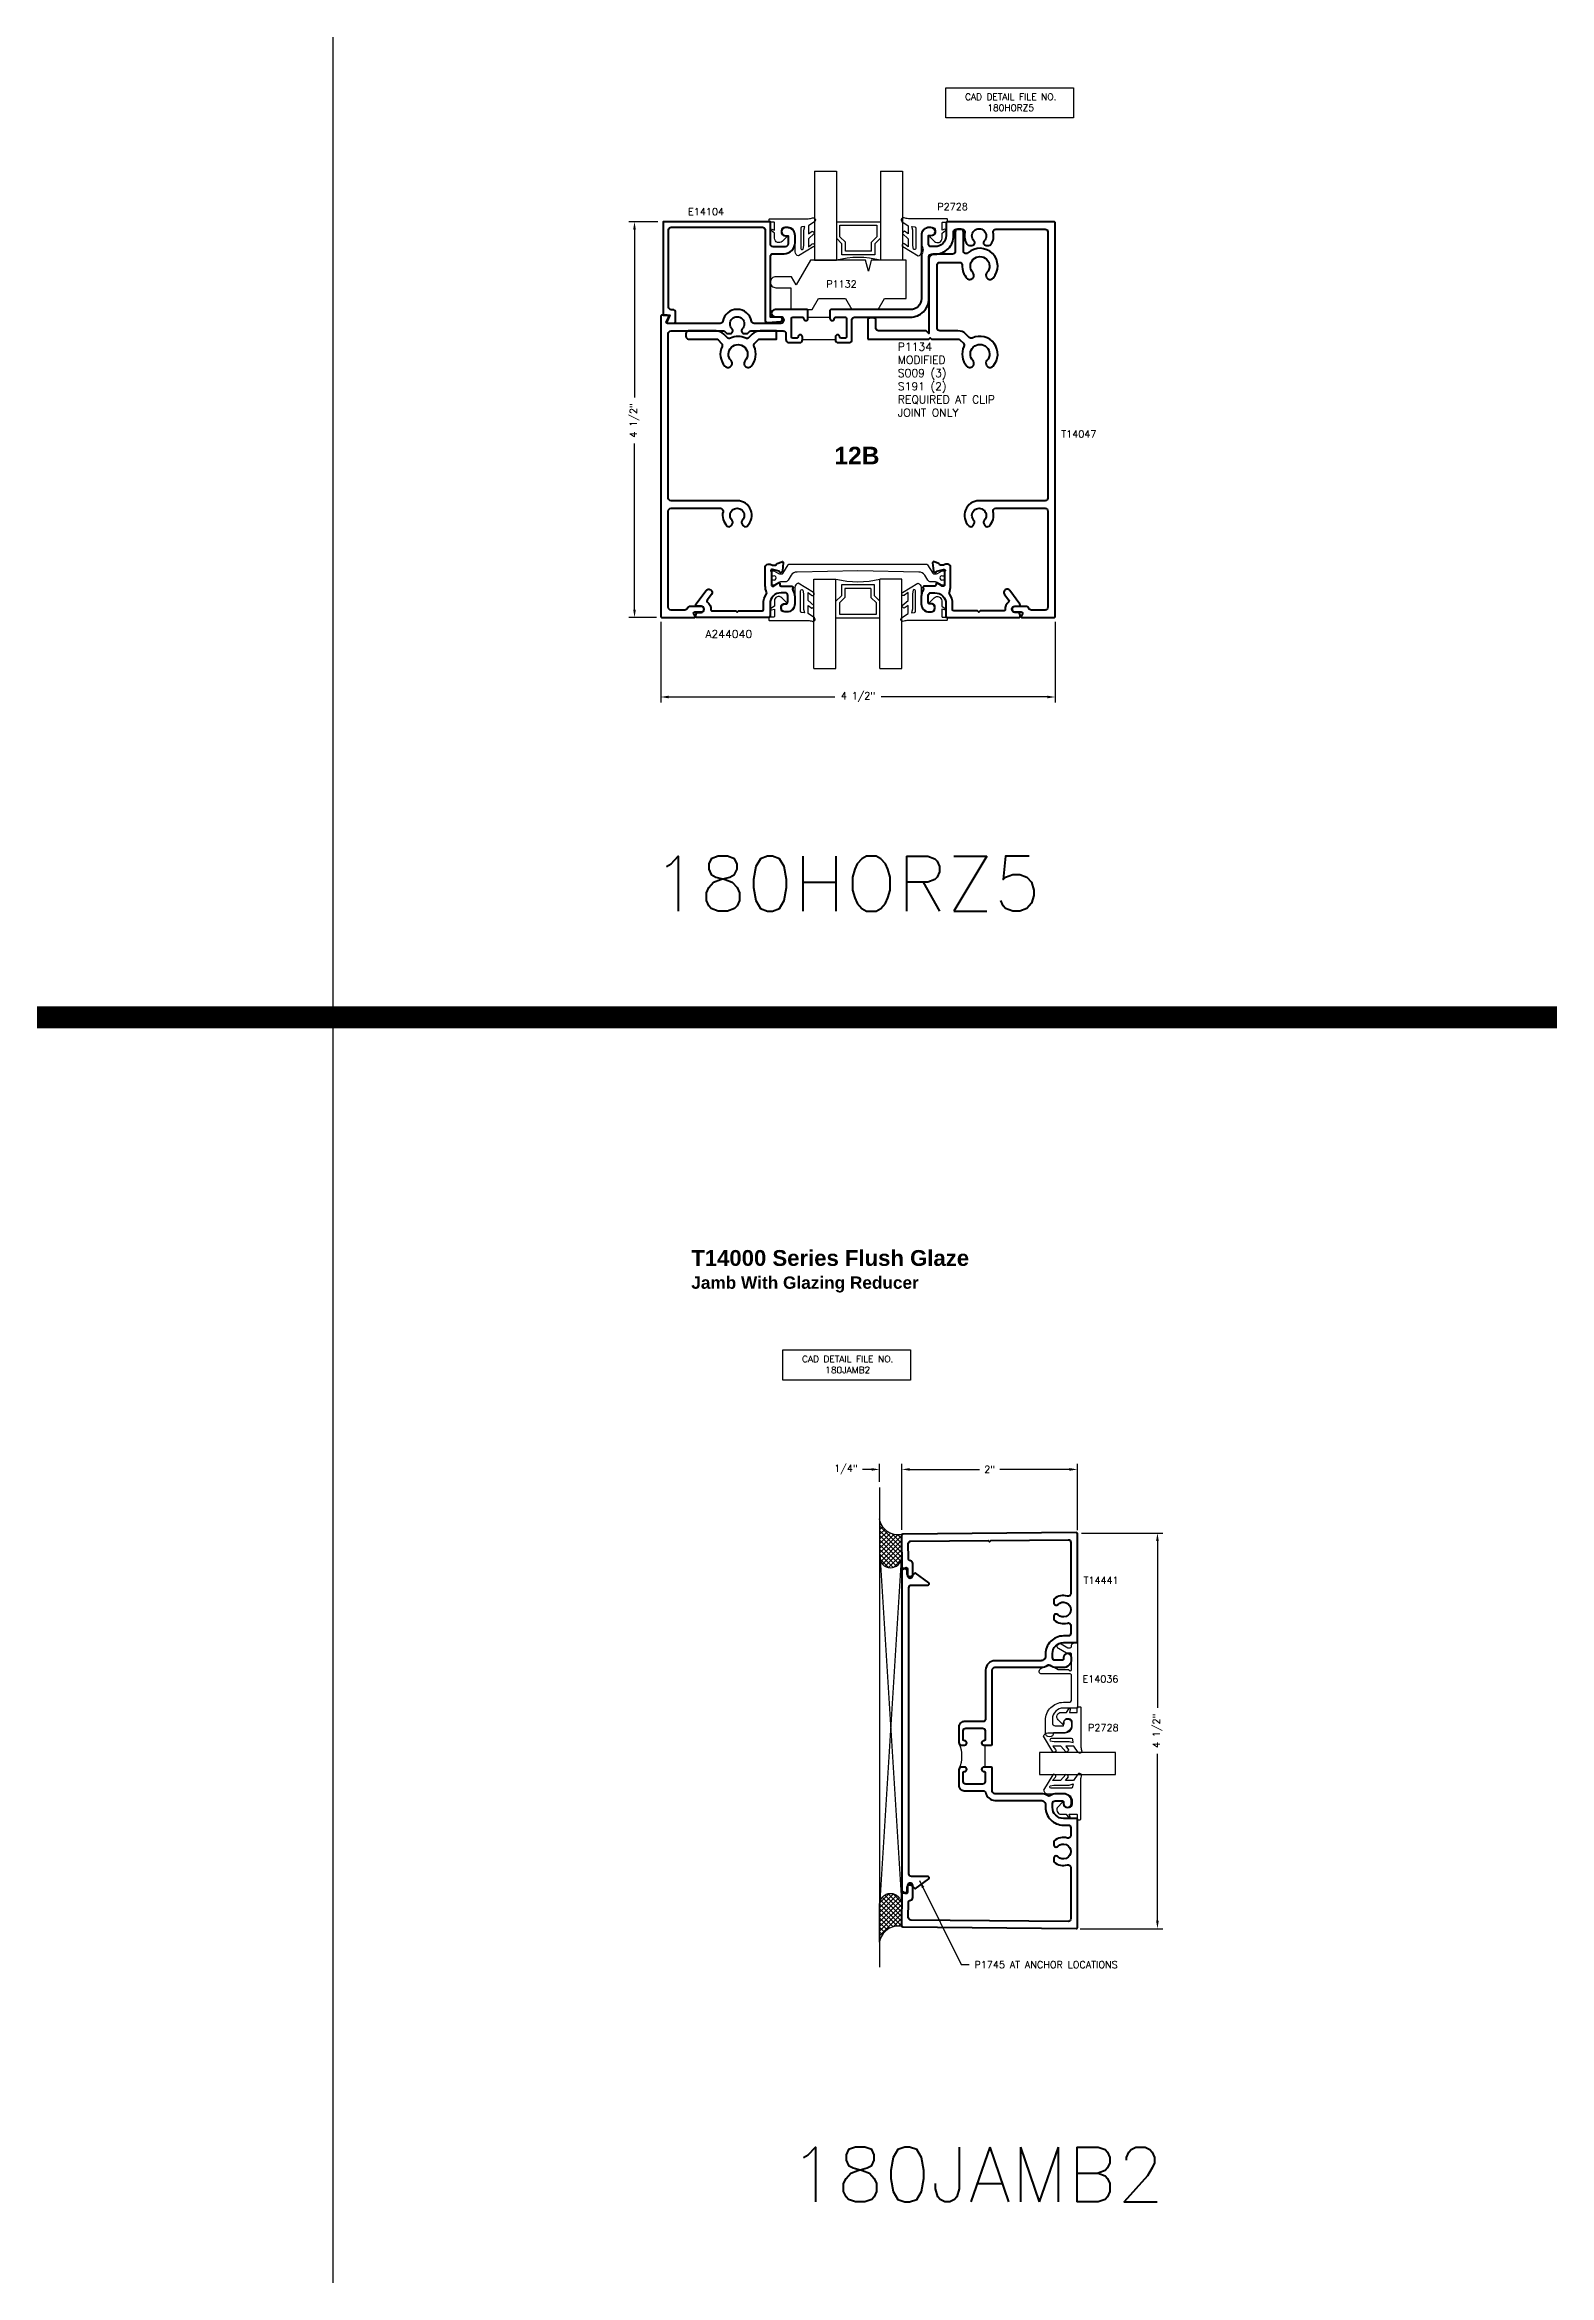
# Model space of a CAD drawing. Extents: x 0 to 139, y -15 to 75.
# Drawn here: x 104.82 to 121.93, y 30.58 to 55.94 of the extents above; entities that cross this region are included whole.
import ezdxf

# ---------------------------------------------------------------- set-up
doc = ezdxf.new("R2010")
doc.units = 0
doc.header["$MEASUREMENT"] = 0
doc.header["$PDMODE"] = 3
doc.layers.get('DEFPOINTS').update_dxf_attribs({"linetype": 'CONTINUOUS'})
for name, color, linetype in [('R-ANNO-DIMS', 3, 'CONTINUOUS'), ('R-ANNO-TEXT', 6, 'CONTINUOUS'), ('R-Det1', 4, 'CONTINUOUS'), ('R-Det2', 2, 'CONTINUOUS'), ('R-DET3', 5, 'CONTINUOUS'), ('R-OTLN', 1, 'CONTINUOUS'), ('R-PAT1', 5, 'CONTINUOUS'), ('Strip', 2, 'CONTINUOUS'), ('TITLE', 7, 'CONTINUOUS')]:
    doc.layers.add(name, color=color, linetype=linetype)
doc.styles.get("Standard").update_dxf_attribs({"font": 'simplex'})
doc.dimstyles.new('1X', dxfattribs={"dimtxt": 0.08, "dimasz": 0.09, "dimexe": 0.0625, "dimexo": 0.0625, "dimgap": 0.062, "dimtad": 0, "dimdec": 5, "dimzin": 4, "dimdsep": 46, "dimlunit": 5, "dimtxsty": 'Standard', "dimcen": 0, "dimclrd": 256, "dimclre": 256, "dimclrt": 256, "dimadec": 0, "dimazin": 1, "dimtfac": 1, "dimtdec": 5, "dimtofl": 0, "dimtmove": 0, "dimatfit": 3, "dimfxl": 0, "dimfrac": 2, "dimtolj": 1, "dimtzin": 4, "dimarcsym": 0})
pattern_1 = [(315, (110.514805, 40.6638), (0.0265165, 0.0265165), []), (45, (110.514805, 40.6638), (-0.0265165, 0.0265165), [])]

# ---------------------------------------------------------------- blocks, each defined once
blk = doc.blocks.new('*D53')
at = {"layer": 'DEFPOINTS', "color": 0}
for p in [(116.545, 39.015), (116.528, 34.517), (117.469, 34.517)]:
    blk.add_point(p, dxfattribs=at)
at = {"layer": 'R-ANNO-DIMS', "lineweight": -2}
for p, q in [((116.607, 39.015), (117.532, 39.015)), ((117.469, 38.925), (117.469, 37.028)), ((117.469, 34.607), (117.469, 36.504)), ((116.591, 34.517), (117.532, 34.517))]:
    blk.add_line(p, q, dxfattribs=at)
at = {"layer": 'R-ANNO-DIMS'}
for points in [[(117.454, 38.925), (117.484, 38.925), (117.469, 39.015)], [(117.454, 34.607), (117.484, 34.607), (117.469, 34.517)]]:
    blk.add_solid(points, dxfattribs=at)
at = {"layer": 'R-ANNO-DIMS', "insert": (117.469, 36.766), "char_height": 0.08, "attachment_point": 5, "rotation": 90}
blk.add_mtext('\\A1;4 1/2"', dxfattribs=at)
blk = doc.blocks.new('*D54')
at = {"layer": 'DEFPOINTS', "color": 0}
for p in [(116.559, 39.738), (114.563, 38.99), (116.559, 38.985)]:
    blk.add_point(p, dxfattribs=at)
at = {"layer": 'R-ANNO-DIMS', "lineweight": -2}
for p, q in [((114.563, 39.052), (114.563, 39.801)), ((114.653, 39.738), (115.446, 39.738)), ((116.469, 39.738), (115.677, 39.738)), ((116.559, 39.048), (116.559, 39.801))]:
    blk.add_line(p, q, dxfattribs=at)
at = {"layer": 'R-ANNO-DIMS'}
for points in [[(114.653, 39.753), (114.653, 39.723), (114.563, 39.738)], [(116.469, 39.753), (116.469, 39.723), (116.559, 39.738)]]:
    blk.add_solid(points, dxfattribs=at)
at = {"layer": 'R-ANNO-DIMS', "insert": (115.561, 39.738), "char_height": 0.08, "attachment_point": 5}
blk.add_mtext('\\A1;2"', dxfattribs=at)
blk = doc.blocks.new('*D55')
at = {"layer": 'DEFPOINTS', "color": 0}
for p in [(114.563, 39.738), (114.31, 39.534), (114.563, 38.99)]:
    blk.add_point(p, dxfattribs=at)
at = {"layer": 'R-ANNO-DIMS', "lineweight": -2}
for p, q in [((114.22, 39.738), (114.116, 39.738)), ((114.31, 39.597), (114.31, 39.801)), ((114.563, 39.052), (114.563, 39.801)), ((114.653, 39.738), (114.743, 39.738))]:
    blk.add_line(p, q, dxfattribs=at)
at = {"layer": 'R-ANNO-DIMS'}
for points in [[(114.22, 39.753), (114.22, 39.723), (114.31, 39.738)], [(114.653, 39.753), (114.653, 39.723), (114.563, 39.738)]]:
    blk.add_solid(points, dxfattribs=at)
at = {"layer": 'R-ANNO-DIMS', "insert": (113.928, 39.738), "char_height": 0.08, "attachment_point": 5}
blk.add_mtext('\\A1;1/4"', dxfattribs=at)
blk = doc.blocks.new('P2728 gasket')
at = {"layer": 'R-Det2'}
blk.add_lwpolyline([(86.461, 33.362), (86.567, 33.537, 0.301952), (86.52, 33.577), (86.32, 33.577, -0.414214), (86.24, 33.657), (86.24, 33.695, -0.388879), (86.276, 33.735), (86.292, 33.736, -0.440011), (86.336, 33.696), (86.336, 33.682, 0.668179), (86.353, 33.675), (86.401, 33.724, 0.668179), (86.366, 33.809), (86.307, 33.809), (86.279, 33.849, 0.836323), (86.264, 33.842), (86.273, 33.809), (86.189, 33.809, -0.414214), (86.183, 33.815), (86.183, 33.865, 0.414214), (86.177, 33.871), (86.149, 33.871, 0.414214), (86.143, 33.865), (86.143, 33.427, -0.083245), (86.135, 33.378), (86.135, 33.378)], format="xyb", dxfattribs=at)
at = {"layer": 'R-Det2', "lineweight": 25}
blk.add_lwpolyline([(86.235, 33.499, -0.372312), (86.249, 33.512), (86.48, 33.512, -0.668179), (86.49, 33.486), (86.448, 33.478), (86.274, 33.478), (86.23, 33.465)], format="xyb", close=True, dxfattribs=at)
at = {"layer": 'R-Det2'}
for points in [[(86.174, 33.352), (86.223, 33.426), (86.314, 33.426), (86.283, 33.384)], [(86.313, 33.359), (86.371, 33.426), (86.462, 33.426), (86.431, 33.388)]]:
    blk.add_lwpolyline(points, dxfattribs=at)
at = {"layer": 'R-Det2', "ltscale": 0.1}
for centre, radius, start, end in [((86.157, 33.369), 0.0237, 157.7655, 314.5007), ((86.313, 33.388), 0.0297, 188.4603, 270), ((86.446, 33.375), 0.0199, 139.7022, 319.7022)]:
    blk.add_arc(centre, radius, start, end, dxfattribs=at)
blk = doc.blocks.new('*D200')
at = {"layer": 'DEFPOINTS', "color": 0}
for p in [(111.524, 53.922), (111.851, 53.922), (111.838, 49.422)]:
    blk.add_point(p, dxfattribs=at)
at = {"layer": 'R-ANNO-DIMS', "lineweight": -2}
for p, q in [((111.789, 53.922), (111.461, 53.922)), ((111.524, 53.832), (111.524, 51.925)), ((111.524, 49.512), (111.524, 51.401)), ((111.775, 49.422), (111.461, 49.422))]:
    blk.add_line(p, q, dxfattribs=at)
at = {"layer": 'R-ANNO-DIMS'}
for points in [[(111.509, 53.832), (111.539, 53.832), (111.524, 53.922)], [(111.509, 49.512), (111.539, 49.512), (111.524, 49.422)]]:
    blk.add_solid(points, dxfattribs=at)
at = {"layer": 'R-ANNO-DIMS', "insert": (111.524, 51.663), "char_height": 0.08, "attachment_point": 5, "rotation": 90}
blk.add_mtext('\\A1;4 1/2"', dxfattribs=at)
blk = doc.blocks.new('*D199')
at = {"layer": 'DEFPOINTS', "color": 0}
for p in [(111.823, 49.437), (116.308, 49.437), (116.308, 48.519)]:
    blk.add_point(p, dxfattribs=at)
at = {"layer": 'R-ANNO-DIMS', "lineweight": -2}
for p, q in [((111.823, 49.375), (111.823, 48.456)), ((116.308, 49.375), (116.308, 48.456)), ((111.913, 48.519), (113.803, 48.519)), ((116.218, 48.519), (114.327, 48.519))]:
    blk.add_line(p, q, dxfattribs=at)
at = {"layer": 'R-ANNO-DIMS'}
for points in [[(111.913, 48.534), (111.913, 48.504), (111.823, 48.519)], [(116.218, 48.534), (116.218, 48.504), (116.308, 48.519)]]:
    blk.add_solid(points, dxfattribs=at)
at = {"layer": 'R-ANNO-DIMS', "insert": (114.065, 48.519), "char_height": 0.08, "attachment_point": 5}
blk.add_mtext('\\A1;4 1/2"', dxfattribs=at)
blk = doc.blocks.new('1 inch glass')
at = {"layer": 'R-Det2', "color": 2}
for p, q in [((0, 1.014), (0, 0)), ((0.25, 1.014), (0.25, 0)), ((0.75, 1.014), (0.75, 0)), ((1, 1.014), (1, 0)), ((0.25, 0.438), (0.75, 0.438)), ((0.29, 0.267), (0.29, 0.398)), ((0.29, 0.398), (0.71, 0.398)), ((0.352, 0.205), (0.29, 0.267)), ((0.71, 0.267), (0.648, 0.205)), ((0.71, 0.398), (0.71, 0.267)), ((0, 0), (0.25, 0)), ((0.312, 0.188), (0.25, 0.25)), ((0.312, 0.063), (0.312, 0.188)), ((0.688, 0.063), (0.312, 0.063)), ((0.352, 0.103), (0.352, 0.205)), ((0.648, 0.103), (0.352, 0.103)), ((0.648, 0.103), (0.648, 0.205)), ((0.688, 0.188), (0.75, 0.25)), ((0.688, 0.188), (0.688, 0.063)), ((1, 0), (0.75, 0))]:
    blk.add_line(p, q, dxfattribs=at)
at = {"layer": 'R-Det2'}
for p, q in [((0, 1.014), (0.25, 1.014)), ((0.75, 1.014), (1, 1.014))]:
    blk.add_line(p, q, dxfattribs=at)
at = {"layer": 'R-Det2', "color": 2}
blk.add_arc((0.5, -0.998), 1.029, 75.9407, 104.0593, dxfattribs=at)

msp = doc.modelspace()

# ---------------------------------------------------------------- hatches: boundary and pattern name
at = {"layer": 'R-PAT1'}
h = msp.add_hatch(dxfattribs=at)
h.set_pattern_fill('ANSI37', color=256, scale=0.3, angle=-90, style=0)
h.set_pattern_definition(pattern_1)
edge = h.paths.add_edge_path()
edge.add_line((114.3100403, 39.174963), (114.3100404, 38.7463196))
edge.add_arc((114.4358161, 38.7463196), 0.1257757, 180.0000074, 357.46272372)
edge.add_line((114.5614685, 38.7407516), (114.5599035, 38.996942))
edge.add_arc((114.5215285, 39.2074399), 0.2139673, 188.7303523, 280.33190092, ccw=False)
h = msp.add_hatch(dxfattribs=at)
h.set_pattern_fill('ANSI37', color=256, scale=0.3, angle=-90, style=0)
h.set_pattern_definition(pattern_1)
edge = h.paths.add_edge_path()
edge.add_line((114.3100403, 34.3639211), (114.3100404, 34.7925644))
edge.add_arc((114.4358161, 34.7925644), 0.1257757, 2.53727628, 179.9999926, ccw=False)
edge.add_line((114.5614685, 34.7981324), (114.5599035, 34.541942))
edge.add_arc((114.5215285, 34.3314442), 0.2139673, 79.66809908, 171.2696477)

# ---------------------------------------------------------------- linework, layer by layer
at = {"layer": 'R-ANNO-TEXT'}
for points in [[(115.0642732, 55.4451976), (116.5157531, 55.4451976), (116.5157531, 55.1031347), (115.0642732, 55.1031347)], [(113.2109179, 41.0962807), (114.6623979, 41.0962807), (114.6623979, 40.7542178), (113.2109179, 40.7542178)]]:
    msp.add_lwpolyline(points, close=True, dxfattribs=at)
at = {"layer": 'R-Det1', "color": 5}
msp.add_line((114.3100403, 39.5341884), (114.3100403, 34.0781884), dxfattribs=at)
at = {"layer": 'R-Det1', "lineweight": 50}
for points in [[(113.2245622, 53.5580953, 0.4144), (113.3495622, 53.6830953), (113.3495622, 53.7630953, 0.4139789032), (113.2565622, 53.8560953), (113.2400622, 53.8560953, 1), (113.2400622, 53.7630953), (113.2695622, 53.7630953), (113.2695622, 53.6690953, -0.4129032258), (113.2385622, 53.6380953), (113.0995622, 53.6380953, -0.4129032258), (113.0685622, 53.6690953), (113.0685622, 53.9220953), (111.8514622, 53.9220953), (111.8514622, 52.8600953), (111.9264622, 52.8600953), (111.8938622, 52.7896953, 0.5484584395), (111.9084622, 52.7670953), (111.9614622, 52.7670953, 0.4133333333), (111.9914622, 52.7970953), (111.9914622, 52.8600953), (111.9914622, 52.8910953, 0.4129032258), (111.9604622, 52.9220953), (111.9414622, 52.9220953, -0.4133333333), (111.9114622, 52.9520953), (111.9114622, 53.8290953, -0.4129032258), (111.9424622, 53.8600953), (112.9775622, 53.8600953, -0.4129032258), (113.0085622, 53.8290953), (113.0085622, 52.8058953, 0.4379270187), (113.0420622, 52.7749953), (113.1823622, 52.7861953, 0.963981017), (113.1804622, 52.8360953), (113.0685622, 52.8360953), (113.0685622, 53.5270953, -0.4129032258), (113.0995622, 53.5580953), (113.2245622, 53.5580953)], [(114.642292, 36.7670288), (114.6422921, 38.3920288, -0.4142135624), (114.6732921, 38.4230288), (114.8592921, 38.4230288, 0.722145632), (114.8682482, 38.4500618), (114.7151336, 38.5640288), (114.6772123, 38.5261078, -0.6681846236), (114.624292, 38.5480278), (114.624292, 38.5800288, 0.4142164072), (114.5932921, 38.6110288), (114.562292, 38.6110288), (114.562292, 36.7670288), (114.562292, 34.9230287), (114.5932921, 34.9230287, 0.4142164072), (114.624292, 34.9540287), (114.624292, 34.9860297, -0.6681846236), (114.6772123, 35.0079497), (114.7151336, 34.9700287), (114.8682482, 35.0839957, 0.722145632), (114.8592921, 35.1110287), (114.6732921, 35.1110287, -0.4142135624), (114.6422921, 35.1420287)]]:
    msp.add_lwpolyline(points, format="xyb", close=True, dxfattribs=at)
at = {"layer": 'R-Det1'}
msp.add_lwpolyline([(116.1954622, 36.8675905), (116.1954622, 36.8855905, -0.4142135624), (116.4004622, 37.0905905), (116.4624622, 37.0905905, 0.4142135624), (116.4934622, 37.1215905), (116.4934622, 37.3975905, 0.4142135624), (116.4784622, 37.4125905), (116.1549622, 37.4125905, -0.7660915713), (116.1394622, 37.4703905), (116.2177622, 37.5155905, -0.2613254343), (116.2498622, 37.5149905), (116.3406622, 37.4625905), (116.4624622, 37.4625905, 0.4133333333), (116.4774622, 37.4475905), (116.4784622, 37.4475905, 0.4133333333), (116.4934622, 37.4625905), (116.4934622, 37.6345905, 0.4142135624), (116.4784622, 37.6495905), (116.4354622, 37.6495905), (116.3429993, 37.7029425, -1), (116.3739993, 37.7566425), (116.4520103, 37.7115905), (116.4784622, 37.7115905, 0.4142135624), (116.4934622, 37.7265905), (116.4934622, 37.7407036, -0.2678077575), (116.5009553, 37.7536901), (116.5284622, 37.7695905), (116.5594622, 37.7695905), (116.5594622, 37.0245905), (116.4004622, 37.0245905, 0.4142135624), (116.2754622, 36.8995905), (116.2754622, 36.8545905, 0.4129032258), (116.3064622, 36.8235905), (116.4004622, 36.8235905), (116.4004622, 36.8530905, -1), (116.4934622, 36.8530905), (116.4934622, 36.8365905, -0.4150537634), (116.4004622, 36.7435905), (116.2891622, 36.7435905, -1), (116.1954622, 36.7435905), (116.1954622, 36.8765905)], format="xyb", dxfattribs=at)
at = {"layer": 'R-Det2'}
msp.add_lwpolyline([(113.9223151, 53.0474111), (113.9944839, 52.9224111), (114.2941782, 52.9224111), (114.366347, 53.0474111), (114.6122888, 53.0474111), (114.6122888, 53.4844121), (114.2159775, 53.4844121), (114.1824839, 53.3594121), (114.1489902, 53.4844121), (113.5248515, 53.4844121), (113.3621831, 53.2026621), (113.3080565, 53.2964121), (113.1305622, 53.2964121, 0.4142135624), (113.0685622, 53.2344121), (113.0685622, 53.2334121, 0.4142135624), (113.1305622, 53.1714121), (113.2997888, 53.1714121), (113.2997888, 52.9224111), (113.5444839, 52.9224111), (113.6166527, 53.0474111)], format="xyb", close=True, dxfattribs=at)
msp.add_lwpolyline([(116.1286127, 36.5196283), (116.1286127, 36.2696283), (116.991206, 36.2696283), (116.991206, 36.5196283), (116.1286127, 36.5196283)], dxfattribs=at)
at = {"layer": 'R-DET3'}
for p, q in [((114.313291, 38.7740288), (114.563291, 34.7740288)), ((114.313291, 34.7740288), (114.563291, 38.7740288))]:
    msp.add_line(p, q, dxfattribs=at)
at = {"layer": 'R-DET3', "lineweight": 50}
for points in [[(114.1750029, 52.5885953), (114.8700885, 52.5885953), (114.8850885, 52.6035953), (114.9000885, 52.5885953), (115.2015103, 52.5885953, -0.1989123674), (115.2234306, 52.5795156), (115.2628575, 52.5400888, -0.3180460654), (115.2689004, 52.5047874, 0.3065542285), (115.302422, 52.2808645, 0.5062303828), (115.3769206, 52.2890895, 0.3278181232), (115.3708787, 52.3438144, -2.2780811719), (115.531347, 52.3438144, 0.3278181232), (115.5253052, 52.2890895, 0.5062303828), (115.5998037, 52.2808645, 0.8256018173), (115.3639198, 52.5998068, -0.3180460654), (115.3286184, 52.6058498), (115.2891916, 52.6452766, 0.1989123674), (115.2015103, 52.6815953), (114.9941169, 52.6815953, -0.4142135624), (114.9631169, 52.7125953), (114.9631169, 53.4292587, -0.4142135624), (114.9941169, 53.4602587), (115.218405, 53.4602587, -0.4289597164), (115.2493662, 53.4277068, 0.2010444958), (115.302422, 53.2808645, 0.0616447566), (115.3111279, 53.2734698, 0.4311315419), (115.3769206, 53.2890895, 0.3278181232), (115.3708787, 53.3438144, -2.2780811719), (115.531347, 53.3438144, 0.3278181232), (115.5253052, 53.2890895, 0.5062303828), (115.5998037, 53.2808645, 0.956981471), (115.3150013, 53.5668513, -0.6516590583), (115.2631129, 53.5897571), (115.2631129, 53.8065943, 0.4142135624), (115.2321129, 53.8375943), (115.2011129, 53.8375943, 0.4142135624), (115.1701129, 53.8065943), (115.1701129, 53.5842587, -0.4142135624), (115.1391129, 53.5532587), (114.9321169, 53.5532587, 0.4142135624), (114.8701169, 53.4912587), (114.8701169, 52.6515565), (114.8400781, 52.6815953), (114.2990029, 52.6815953, -0.4142135624), (114.2680029, 52.7125953), (114.2680029, 52.7985953, 0.4142135624), (114.2370029, 52.8295953), (114.2060029, 52.8295953, 0.4142135624), (114.1750029, 52.7985953), (114.1750029, 52.6505953)], [(112.1083773, 52.6494211), (112.1083773, 52.6184211, 0.4142135624), (112.1393773, 52.5874211), (112.4517647, 52.5874211, -0.1989123674), (112.473685, 52.5783414), (112.5131219, 52.5389046, -0.3180460654), (112.5191648, 52.5036031, 0.3065542285), (112.5526864, 52.2796803, 0.5062303828), (112.627185, 52.2879052, 0.3278181232), (112.6211431, 52.3426301, -2.2780811719), (112.7816114, 52.3426301, 0.3278181232), (112.7755696, 52.2879052, 0.5062303828), (112.8500681, 52.2796803, 0.3065542285), (112.8835897, 52.5036031, -0.3180460654), (112.8896327, 52.5389046), (112.9290595, 52.5783314, -0.1989123674), (112.9509798, 52.5874111), (113.1397673, 52.5874111), (113.1397673, 52.6804111), (112.951394, 52.6804111, 0.1989123674), (112.8630057, 52.6437994), (112.8238718, 52.6046655, -0.3180460654), (112.7885703, 52.5986225, 0.2269397181), (112.6141842, 52.5986225, -0.3180460654), (112.5788828, 52.6046655), (112.5397389, 52.6438094, 0.1989123674), (112.4513505, 52.6804211), (112.1393773, 52.6804211, 0.4142135624)]]:
    msp.add_lwpolyline(points, format="xyb", close=True, dxfattribs=at)
at = {"layer": 'R-OTLN', "lineweight": 50}
for points in [[(115.5512997, 53.6525941, 0.2433300065), (115.5766009, 53.6656829, 0.2148331452), (115.602724, 53.7995131, -0.4834428146), (115.6329044, 53.8375943), (116.1919334, 53.8375943, -0.4142135624), (116.2229334, 53.8065943), (116.2229334, 50.7804111, -0.4142135624), (116.1919334, 50.7494111), (115.4409341, 50.7494111, 0.6792926736), (115.3271122, 50.4625294, 0.4837689598), (115.3752055, 50.4696033), (115.3870449, 50.4901097, 0.3342992543), (115.3825206, 50.5271204, -2.3523684417), (115.4992461, 50.5271204, 0.3342992543), (115.4947218, 50.4901097), (115.5065475, 50.469627, 0.483156024), (115.554596, 50.4625108, 0.275533665), (115.6014563, 50.625508, -0.491897661), (115.631432, 50.6644111), (116.1919334, 50.6644111, -0.4142135624), (116.2229334, 50.6334111), (116.2229334, 49.5384111, -0.4142135624), (116.1919334, 49.5074111), (116.0358686, 49.5074111, -0.3106609705), (116.0069215, 49.5273178, 0.3086329541), (115.9779334, 49.5474111), (115.8469334, 49.5474111, 0.4161327233), (115.8159334, 49.5164111, 0.4193548387), (115.8469334, 49.4854111), (115.9212787, 49.4854111, -0.5770602118), (115.9342756, 49.4629224), (115.918708, 49.4359043, 0.5770602118), (115.9265062, 49.4224111), (116.2929334, 49.4224111, 0.4142135624), (116.3079334, 49.4374111), (116.3079334, 53.9074111, 0.4177964721), (116.2929345, 53.9225943), (115.0811189, 53.9225943, 0.4142135624), (115.0661189, 53.9075943), (115.0661189, 53.7635943, -0.4142135624), (114.9411189, 53.6385943), (114.8961179, 53.6385943, -0.4142135624), (114.8651179, 53.6695943), (114.8651179, 53.7635933), (114.8946189, 53.7635933, 1), (114.8946189, 53.8565933), (114.8781189, 53.8565943, 0.4177891482), (114.785118, 53.7637128), (114.7851169, 53.6693137), (114.7851199, 53.6707948), (114.7851179, 53.6695943), (114.7851169, 53.6695943, 0.1316524976), (114.7993182, 53.6165943, -0.2679491924), (114.7993182, 53.5855943, 0.1316524976), (114.7851169, 53.5325943), (114.7851169, 53.0474111, -0.4142135624), (114.6601169, 52.9224111), (113.7552334, 52.9224111), (113.7452334, 52.9124111), (113.7452334, 52.8374111), (113.7452334, 52.8224111, 0.4120056355), (113.7702334, 52.7974111, 0.416), (113.7952334, 52.8224111, -0.4133333333), (113.8102334, 52.8374111), (113.9182334, 52.8374111, -0.4200158681), (113.9332334, 52.8224111), (113.9332334, 52.6124111, -0.4200158681), (113.9182334, 52.5974111), (113.8727334, 52.5974111, -0.4133333333), (113.8577334, 52.6124111, 0.4120056355), (113.8327334, 52.6374111, 0.408), (113.8077334, 52.6124111), (113.8077334, 52.5784111, 0.4161327233), (113.8387334, 52.5474111), (113.9642334, 52.5474111, 0.4193548387), (113.9952334, 52.5784111), (113.9952334, 52.8064111, -0.4129032258), (114.0262334, 52.8374111), (114.6601169, 52.8374111, 0.4142135624), (114.8701169, 53.0474111), (114.8701169, 53.5225943, -0.4142135624), (114.9011169, 53.5535943), (114.9411189, 53.5535943, 0.4142135624), (115.1511189, 53.7635943), (115.1511189, 53.8065943, -0.4142135624), (115.1821189, 53.8375943), (115.2493213, 53.8375943, -0.4834428146), (115.2795017, 53.7995131, 0.2148325553), (115.3056247, 53.6656832, 0.2433374164), (115.3309267, 53.6525943), (115.3607388, 53.6525943, 0.6627717165), (115.3829852, 53.7051836, -2.3639656694), (115.4992399, 53.7051829, 0.6627855201), (115.5214868, 53.6525933)], [(112.6325334, 52.7038111, -2.3476027397), (112.7493334, 52.7038111, 0.6626339668), (112.7719334, 52.6509111), (112.8093334, 52.6509111, 0.0352609401), (112.822599, 52.6672257, -0.2443464095), (112.8479691, 52.6804111), (113.2142334, 52.6804111, -0.4142135624), (113.2452334, 52.6494111), (113.2452334, 52.5834111, 0.3840102182), (113.2762334, 52.5474111), (113.4017334, 52.5474111, 0.4193548387), (113.4327334, 52.5784111), (113.4327334, 52.6124111, 0.4120056355), (113.4077334, 52.6374111, 0.408), (113.3827334, 52.6124111, -0.4200158681), (113.3677334, 52.5974111), (113.3222334, 52.5974111, -0.4133333333), (113.3072334, 52.6124111), (113.3072334, 52.8224111, -0.4133333333), (113.3222334, 52.8374111), (113.4302334, 52.8374111, -0.4200158681), (113.4452334, 52.8224111, 0.4120056355), (113.4702334, 52.7974111, 0.416), (113.4952334, 52.8224111), (113.4952334, 52.8374111), (113.4952334, 52.9124111), (113.4852334, 52.9224111), (113.1222334, 52.9224111, 0.41), (113.0822334, 52.8824111, 0.4125022032), (113.1222334, 52.8424111), (113.1862334, 52.8424111, -0.4138916154), (113.2222334, 52.8064111), (113.2222334, 52.8014111, -0.4166666667), (113.1862334, 52.7654111), (112.8844571, 52.7654111, -0.3606485696), (112.8539934, 52.7906698, 0.8291413973), (112.5277733, 52.7906698, -0.3606485696), (112.4973096, 52.7654111), (111.8991334, 52.7654111, -0.5775639246), (111.8861334, 52.7879111), (111.9159334, 52.8394111), (111.8959334, 52.8594111), (111.8379334, 52.8594111, 0.4142135624), (111.8229334, 52.8444111), (111.8229334, 49.4374111, 0.4142135624), (111.8379334, 49.4224111), (112.2053391, 49.4224111, 0.5774571315), (112.2131319, 49.4359136), (112.1975358, 49.4629069, -0.5774571315), (112.2105238, 49.4854111), (112.2849334, 49.4854111, 0.4161327233), (112.3159334, 49.5164111, 0.4129032258), (112.2849334, 49.5474111), (112.1539334, 49.5474111, 0.3095209089), (112.1248453, 49.527318, -0.310662632), (112.0958981, 49.5074111), (111.9389334, 49.5074111, -0.4142135624), (111.9079334, 49.5384111), (111.9079334, 50.6334111, -0.4142135624), (111.9389334, 50.6644111), (112.5003374, 50.6644111, -0.4912880058), (112.5303286, 50.6255669, 0.2740939518), (112.5770709, 50.4625425, 0.4842019389), (112.6251959, 50.4695866), (112.6370449, 50.4901097, 0.3342992543), (112.6325206, 50.5271204, -2.3523684417), (112.7492461, 50.5271204, 0.3342992543), (112.7447218, 50.4901097), (112.7565612, 50.4696033, 0.4837689613), (112.8046546, 50.4625294, 0.679300043), (112.6908293, 50.7494111), (111.9389334, 50.7494111, -0.4142135624), (111.9079334, 50.7804111), (111.9079334, 52.6494111, -0.4142135624), (111.9389334, 52.6804111), (112.5339083, 52.6804111, -0.2441970582), (112.5592684, 52.66724, 0.0329002581), (112.5724334, 52.6509111), (112.6099334, 52.6509111, 0.6594405986)], [(113.1895884, 49.7036642, 0.4142135624), (113.0645884, 49.5786642), (113.0645751, 49.4374111, -0.4142135548), (113.0495751, 49.4224111), (112.2309334, 49.4224111, -0.4142135927), (112.2209334, 49.4324111), (112.2209334, 49.4500499, -0.4142135227), (112.2519334, 49.4810499), (112.2800608, 49.4810499, 1), (112.2800608, 49.5510499), (112.2348188, 49.5510499, -0.6166803597), (112.2227836, 49.5750028), (112.3377695, 49.7295761, -1.0001993677), (112.3979455, 49.6848117), (112.3492303, 49.6193248, 0.4075531512), (112.3520406, 49.5985439, -0.2406168199), (112.3919353, 49.5129523, 0.4248241417), (112.4069255, 49.4974111), (112.6745622, 49.4974111), (112.6895622, 49.4824111), (112.7045622, 49.4974111), (112.9745883, 49.4974111, 0.4142135548), (112.9895883, 49.5124111), (112.9895884, 49.5786643, -0.1486631308), (113.0234369, 49.6899911, 0.2498472622), (113.0253274, 49.7087093, -0.0977282965), (113.0111315, 49.7808976), (113.0111316, 49.9971251, -0.4142135227), (113.0421316, 50.0281251), (113.0655339, 50.0281251, -0.1709600937), (113.0843344, 50.0215033, 0.1709600937), (113.0918546, 50.0188546), (113.1265886, 50.0188546, 0.3595082375), (113.1380112, 50.0282867, -0.2637246696), (113.1454552, 50.0370173), (113.200161, 50.0569285, -0.5486187866), (113.215728, 50.0449836), (113.2077031, 49.9532587, -0.1763269807), (113.2043403, 49.946047), (113.1902356, 49.9334933, -0.5773502692), (113.177261, 49.9369698), (113.1760839, 49.9398118, 0.2679491924), (113.1678584, 49.9480373), (113.0932166, 49.9680375, 0.0655434628), (113.0901108, 49.9684464), (113.0839355, 49.9684464, 0.6885002581), (113.0761804, 49.9481433, -0.2134217653), (113.080058, 49.9394728), (113.080058, 49.790079, 0.4142135624), (113.0916907, 49.7784464), (113.1002675, 49.7784464, 0.1378721067), (113.1063283, 49.78015), (113.1652012, 49.8160862, -0.5855240683), (113.1769968, 49.8094668), (113.1769968, 49.7936643, 0.4142133672), (113.1919968, 49.7786643), (113.3116017, 49.7786642, -0.6018699121), (113.3240124, 49.7552395, -0.0000121516), (113.324009, 49.7552345, 0.3073785524), (113.3240089, 49.7315916, -0.150223691), (113.3455902, 49.6613793), (113.3455893, 49.5786632, -0.4142280404), (113.2525836, 49.4856642), (113.2360883, 49.4856652, -1), (113.2360884, 49.5786652), (113.2505894, 49.5786652, 0.4142135624), (113.2655894, 49.5936652), (113.2655894, 49.6726642, 0.4142135624), (113.2345894, 49.7036642)], [(114.9395345, 49.7036642, -0.4142135624), (115.0645345, 49.5786642), (115.0645478, 49.4374111, 0.4142135548), (115.0795478, 49.4224111), (115.8981895, 49.4224111, 0.4142135927), (115.9081895, 49.4324111), (115.9081895, 49.4500499, 0.4142135227), (115.8771895, 49.4810499), (115.849062, 49.4810499, -1), (115.849062, 49.5510499), (115.8943041, 49.5510499, 0.6166803597), (115.9063393, 49.5750028), (115.7913533, 49.7295761, 1.0001993677), (115.7311774, 49.6848117), (115.7798926, 49.6193248, -0.4075531512), (115.7770822, 49.5985439, 0.2406168199), (115.7371876, 49.5129523, -0.4248241417), (115.7221973, 49.4974111), (115.4545607, 49.4974111), (115.4395607, 49.4824111), (115.4245607, 49.4974111), (115.1545345, 49.4974111, -0.4142135548), (115.1395345, 49.5124111), (115.1395345, 49.5786643, 0.1486631308), (115.105686, 49.6899911, -0.2498472622), (115.1037955, 49.7087093, 0.0977282965), (115.1179913, 49.7808976), (115.1179913, 49.9971251, 0.4142135227), (115.0869913, 50.0281251), (115.063589, 50.0281251, 0.1709600937), (115.0447884, 50.0215033, -0.1709600937), (115.0372682, 50.0188546), (115.0025343, 50.0188546, -0.3595082375), (114.9911116, 50.0282867, 0.2637246696), (114.9836676, 50.0370173), (114.9289618, 50.0569285, 0.5486187866), (114.9133948, 50.0449836), (114.9214197, 49.9532587, 0.1763269807), (114.9247826, 49.946047), (114.9388873, 49.9334933, 0.5773502692), (114.9518618, 49.9369698), (114.9530389, 49.9398118, -0.2679491924), (114.9612645, 49.9480373), (115.0359062, 49.9680375, -0.0655434628), (115.039012, 49.9684464), (115.0451873, 49.9684464, -0.6885002581), (115.0529424, 49.9481433, 0.2134217653), (115.0490649, 49.9394728), (115.0490649, 49.790079, -0.4142135624), (115.0374322, 49.7784464), (115.0288553, 49.7784464, -0.1378721067), (115.0227946, 49.78015), (114.9639217, 49.8160862, 0.5855240683), (114.9521261, 49.8094668), (114.9521261, 49.7936643, -0.4142133672), (114.9371261, 49.7786643), (114.8175211, 49.7786642, 0.6018699121), (114.8051105, 49.7552395, 0.0000121516), (114.8051139, 49.7552345, -0.3073785524), (114.8051139, 49.7315916, 0.150223691), (114.7835326, 49.6613793), (114.7835336, 49.5786632, 0.4142280404), (114.8765392, 49.4856642), (114.8930345, 49.4856652, 1), (114.8930345, 49.5786652), (114.8785335, 49.5786652, -0.4142135624), (114.8635335, 49.5936652), (114.8635335, 49.6726642, -0.4142135624), (114.8945335, 49.7036642)], [(115.580738, 36.603478), (115.590738, 36.613478), (115.590738, 37.4575905, -0.4142135624), (115.621738, 37.4885905), (116.150738, 37.4885905, 0.1450639488), (116.218847, 37.5087756, -0.2963644577), (116.252629, 37.5087756, 0.1450639488), (116.320738, 37.4885905), (116.400738, 37.4885905, 0.4155724693), (116.493738, 37.5820228), (116.493738, 37.5980915, 1), (116.400738, 37.5980915), (116.400738, 37.5835905, -0.4142135624), (116.385738, 37.5685905), (116.306738, 37.5685905, -0.4142135624), (116.275738, 37.5995905), (116.275738, 37.6445905, -0.4142135624), (116.400738, 37.7695905), (116.544738, 37.7695905, 0.4142135624), (116.559738, 37.7845905), (116.559738, 39.0044986, 0.4160038791), (116.5446464, 39.0194983), (114.5747746, 39.0025992, 0.4142058065), (114.5599035, 38.9875081), (114.5631289, 38.6103783, 0.5773500035), (114.5751877, 38.603553), (114.6035459, 38.6202506, -0.5773500035), (114.6261562, 38.6074531), (114.6267838, 38.5340634, 1.000029034), (114.6887815, 38.5345956), (114.6876409, 38.667965, 0.3582490687), (114.6623817, 38.6981639, -0.3582490687), (114.6371226, 38.7283628), (114.6357221, 38.8921188, -0.4142058065), (114.666455, 38.9233828), (115.5450906, 38.9309204), (115.5600921, 38.9159188), (115.5753972, 38.9311804), (116.4534721, 38.9387132, -0.4167284122), (116.484738, 38.9077144), (116.484738, 38.3269782, -0.5028435991), (116.4447879, 38.2972983, 0.2556484292), (116.2949802, 38.2657292, 0.2190376255), (116.289738, 38.2543368), (116.289738, 38.2240023, 0.6705407069), (116.3385989, 38.2039499, -2.4366677679), (116.3385989, 38.0852311, 0.6705407069), (116.289738, 38.0651788), (116.289738, 38.0348442, 0.2190376255), (116.2949802, 38.0234519, 0.2556484292), (116.4447879, 37.9918828, -0.5028435991), (116.484738, 37.9622029), (116.484738, 37.8755905, -0.4142135624), (116.453738, 37.8445905), (116.400738, 37.8445905, 0.4142135624), (116.195738, 37.6395905), (116.195738, 37.6135905, -0.4142135624), (116.145738, 37.5635905), (115.621738, 37.5635905, 0.4142135624), (115.515738, 37.4575905), (115.515738, 36.902728, -0.4142135624), (115.484488, 36.871478), (115.272738, 36.871478, 0.4142135624), (115.210738, 36.809478), (115.210738, 36.634478, 0.4142135624), (115.241738, 36.603478), (115.275738, 36.603478, 0.4142135624), (115.300738, 36.628478, 0.4142135624), (115.275738, 36.653478, -0.4142135624), (115.260738, 36.668478), (115.260738, 36.765478, -0.4142135624), (115.291738, 36.796478), (115.479738, 36.796478, -0.4142135624), (115.510738, 36.765478), (115.510738, 36.668478, -0.4142135624), (115.495738, 36.653478, 0.4142135624), (115.470738, 36.628478, 0.4142135624), (115.495738, 36.603478), (115.510738, 36.603478)], [(115.510738, 36.353478), (115.495738, 36.353478, 0.4142135624), (115.470738, 36.328478, 0.4142135624), (115.495738, 36.303478, -0.4142135624), (115.510738, 36.288478), (115.510738, 36.191478, -0.4142135624), (115.479738, 36.160478), (115.291738, 36.160478, -0.4142135624), (115.260738, 36.191478), (115.260738, 36.288478, -0.4142135624), (115.275738, 36.303478, 0.4142135624), (115.300738, 36.328478, 0.4142135624), (115.275738, 36.353478), (115.241738, 36.353478, 0.4142135624), (115.210738, 36.322478), (115.210738, 36.147478, 0.4142135624), (115.272738, 36.085478), (115.4874476, 36.085478, -0.3569974072), (115.5178345, 36.060613, 0.3569974072), (115.621738, 35.9755905), (116.145738, 35.9755905, -0.4142135624), (116.195738, 35.9255905), (116.195738, 35.8995905, 0.4142135624), (116.400738, 35.6945905), (116.453738, 35.6945905, -0.4142135624), (116.484738, 35.6635905), (116.484738, 35.5769782, -0.5028435991), (116.4447879, 35.5472983, 0.2556484292), (116.2949802, 35.5157292, 0.2190376255), (116.289738, 35.5043368), (116.289738, 35.4740023, 0.6705407069), (116.3385989, 35.4539499, -2.4366677679), (116.3385989, 35.3352311, 0.6705407069), (116.289738, 35.3151788), (116.289738, 35.2848442, 0.2190376255), (116.2949802, 35.2734519, 0.2556484292), (116.4447879, 35.2418828, -0.5028435991), (116.484738, 35.2122029), (116.484738, 34.6314667, -0.4167284122), (116.4534721, 34.6004678), (114.666455, 34.6157983, -0.4142058065), (114.6357221, 34.6470623), (114.637114, 34.8098183, -0.3582490687), (114.6623732, 34.8400172, 0.3582490687), (114.6876324, 34.8702161), (114.6887815, 35.0045855, 1.000029034), (114.6267838, 35.0051176), (114.6261562, 34.931728, -0.5773500035), (114.6035459, 34.9189305), (114.5751877, 34.9356281, 0.5773500035), (114.5631289, 34.9288027), (114.5599035, 34.5516729, 0.4142058065), (114.5747746, 34.5365819), (116.5446464, 34.5196827, 0.4160038791), (116.559738, 34.5346824), (116.559738, 35.7545905, 0.4142135624), (116.544738, 35.7695905), (116.400738, 35.7695905, -0.4142135624), (116.275738, 35.8945905), (116.275738, 35.9395905, -0.4142135624), (116.306738, 35.9705905), (116.385738, 35.9705905, -0.4142135624), (116.400738, 35.9555905), (116.400738, 35.9410895, 1), (116.493738, 35.9410895), (116.493738, 35.9571582, 0.415572152), (116.4007381, 36.0505905), (116.320738, 36.0505905, 0.1450639488), (116.252629, 36.0304054, -0.2963644577), (116.218847, 36.0304054, 0.1450639488), (116.150738, 36.0505905), (115.621738, 36.0505905, -0.4142135624), (115.590738, 36.0815905), (115.590738, 36.343478), (115.580738, 36.353478)]]:
    msp.add_lwpolyline(points, format="xyb", close=True, dxfattribs=at)
at = {"layer": 'R-PAT1'}
for points in [[(113.4302334, 52.8374111, -0.4200158681), (113.4452334, 52.8224111, 0.4120056355), (113.4702334, 52.7974111, 0.416), (113.4952334, 52.8224111), (113.4952334, 52.8374111), (113.7452334, 52.8374111), (113.7452334, 52.8224111, 0.4120056355), (113.7702334, 52.7974111, 0.416), (113.7952334, 52.8224111, -0.4133333333), (113.8102334, 52.8374111), (113.9182334, 52.8374111, -0.4200158681), (113.9332334, 52.8224111), (113.9332334, 52.6124111, -0.4200158681), (113.9182334, 52.5974111), (113.8727334, 52.5974111, -0.4133333333), (113.8577334, 52.6124111, 0.4120056355), (113.8327334, 52.6374111, 0.408), (113.8077334, 52.6124111), (113.8077334, 52.5784111), (113.4327334, 52.5784111), (113.4327334, 52.6124111, 0.4120056355), (113.4077334, 52.6374111, 0.408), (113.3827334, 52.6124111, -0.4200158681), (113.3677334, 52.5974111), (113.3222334, 52.5974111, -0.4133333333), (113.3072334, 52.6124111), (113.3072334, 52.8224111, -0.4133333333), (113.3222334, 52.8374111)], [(115.2618998, 36.2877481), (115.2618998, 36.1907481, 0.4142135624), (115.2928998, 36.1597481), (115.479738, 36.160478, 0.4142135624), (115.510738, 36.191478), (115.510738, 36.288478, 0.4142135624), (115.495738, 36.303478, -0.4142135624), (115.470738, 36.328478, -0.4142135624), (115.495738, 36.353478), (115.510738, 36.353478), (115.510738, 36.603478), (115.495738, 36.603478, -0.4142135624), (115.470738, 36.628478, -0.4142135624), (115.495738, 36.653478, 0.4142135624), (115.510738, 36.668478), (115.510738, 36.765478, 0.4142135624), (115.479738, 36.796478), (115.2928998, 36.7957481, 0.4142135624), (115.2618998, 36.7647481), (115.2618998, 36.6677481, 0.4142135624), (115.2768998, 36.6527481, -0.4142135624), (115.3018998, 36.6277481, -0.4142135624), (115.2768998, 36.6027481), (115.2428998, 36.6027481, -0.3026074371), (115.2142918, 36.6218074, -0.2003205128), (115.2142918, 36.3336888, -0.3026074371), (115.2428998, 36.3527481), (115.2768998, 36.3527481, -0.4142135624), (115.3018998, 36.3277481, -0.4142135624), (115.2768998, 36.3027481, 0.4142135624)]]:
    msp.add_lwpolyline(points, format="xyb", close=True, dxfattribs=at)
for points in [[(114.3100403, 39.174963), (114.3100404, 38.7463196, 0.9780995873), (114.5614685, 38.7407516), (114.5599035, 38.996942, -0.4224245011), (114.3100403, 39.174963, -1.1845073301)], [(114.3100403, 34.3639211), (114.3100404, 34.7925644, -0.9780995873), (114.5614685, 34.7981324), (114.5599035, 34.541942, 0.4224245011), (114.3100403, 34.3639211, 1.1845073301)]]:
    msp.add_lwpolyline(points, format="xyb", dxfattribs=at)
at = {"layer": 'Strip'}
msp.add_lwpolyline([(113.1078694, 49.9538864), (113.1598605, 49.9238693, 0.1316524976), (113.1834825, 49.9175399), (113.2014861, 49.9175399, 0.2586175844), (113.2115024, 49.923092), (113.2723639, 50.0204908, -0.2586175844), (113.2890578, 50.0297444), (114.8395582, 50.0297444, -0.2586175844), (114.8562521, 50.0204908), (114.9148007, 49.9267934, 0.2586175844), (114.9314945, 49.9175399), (114.9451335, 49.9175399, 0.1316524976), (114.9687555, 49.9238693), (115.0207466, 49.9538864, -0.1316524976), (115.0246836, 49.9549414), (115.03281, 49.9549414, -0.4142135624), (115.048558, 49.9391934), (115.048558, 49.9195084, -0.4142135624), (115.044621, 49.9155714), (115.044621, 49.9008076, -0.4142135624), (115.036747, 49.8929336), (115.0323452, 49.8929336, -0.1095524007), (115.0290165, 49.8936718, 0.5486632537), (114.9954085, 49.8722644, 0.5486632537), (115.0290165, 49.8508569, -0.1095524007), (115.0323452, 49.8515951), (115.036747, 49.8515951, -0.4142135624), (115.044621, 49.8437211), (115.044621, 49.8289574, -0.4142135624), (115.048558, 49.8250204), (115.048558, 49.8053354, -0.4142135624), (115.03281, 49.7895874), (115.0246836, 49.7895874, -0.1316524976), (115.0207466, 49.7906423), (114.9687555, 49.8206594, 0.1316524976), (114.9451335, 49.8269889), (114.8922129, 49.8269889, -0.2586175844), (114.8588252, 49.8454959), (114.8234056, 49.9021792, 0.2586175844), (114.7566303, 49.9391934), (114.0642714, 49.9549421), (113.3719857, 49.9391934, 0.2586175844), (113.3052104, 49.9021792), (113.2697908, 49.8454959, -0.2586175844), (113.2364031, 49.8269889), (113.1834825, 49.8269889, 0.1316524976), (113.1598605, 49.8206594), (113.1078694, 49.7906423, -0.1316524976), (113.1039324, 49.7895874), (113.095806, 49.7895874, -0.4142135624), (113.080058, 49.8053354), (113.080058, 49.8250204, -0.4142135624), (113.083995, 49.8289574), (113.083995, 49.8437211, -0.4142135624), (113.091869, 49.8515951), (113.0962708, 49.8515951, -0.1095524007), (113.0995995, 49.8508569, 0.5486632537), (113.1332075, 49.8722644), (113.1332075, 49.8722644, 0.5486632537), (113.0995995, 49.8936718, -0.1095524007), (113.0962708, 49.8929336), (113.091869, 49.8929336, -0.4142135624), (113.083995, 49.9008076), (113.083995, 49.9155714, -0.4142135624), (113.080058, 49.9195084), (113.080058, 49.9391934, -0.4142135624), (113.095806, 49.9549414), (113.1039324, 49.9549414, -0.1316524976)], format="xyb", close=True, dxfattribs=at)
at = {"layer": 'TITLE'}
msp.add_line((108.0951115, 74.8789502), (108.0951115, -0.1210498), dxfattribs=at)
at = {"layer": 'TITLE', "const_width": 0.25}
msp.add_lwpolyline([(0.25, 44.8789502), (138.9080005, 44.8789502)], dxfattribs=at)

# ---------------------------------------------------------------- block references
at = {"layer": 'R-Det2'}
msp.add_blockref('1 inch glass', (113.5690857, 53.4844121), dxfattribs=at)
at = {"layer": 'R-Det2', "xscale": -1}
for name, p, rotation in [('P2728 gasket', (146.9262277, 140.0994484), 90), ('1 inch glass', (113.5644901, 49.8567533), 180), ('P2728 gasket', (81.2072678, -36.7549419), 270)]:
    msp.add_blockref(name, p, dxfattribs=dict(at, rotation=rotation))
at = {"layer": 'R-Det2'}
for p, rotation in [((81.2108966, 140.0994484), 270), ((146.9225989, -36.7549419), 89.99999999999999), ((202.7396731, 69.6272561), 180)]:
    msp.add_blockref('P2728 gasket', p, dxfattribs=dict(at, rotation=rotation))
at = {"layer": 'R-Det2', "xscale": -1}
msp.add_blockref('P2728 gasket', (202.7413821, 3.166931), dxfattribs=at)

# ---------------------------------------------------------------- texts
at = {"layer": 'R-ANNO-TEXT'}
for s, insert, char_height, width, attachment_point in [('CAD DETAIL FILE NO.\\P180HORZ5', (115.8009554, 55.3796148), 0.075, 1.875, 2), ('{\\fArial|b1|i0|c0|p34;12B}', (114.3087112, 51.3636812, 6.2106922), 0.2, 7.44, 3), ('CAD DETAIL FILE NO.\\P180JAMB2', (113.9476002, 41.0306979), 0.075, 1.875, 2)]:
    msp.add_mtext(s, dxfattribs=dict(at, insert=insert, char_height=char_height, width=width, attachment_point=attachment_point))
for s, insert, char_height, attachment_point in [('E14104', (112.5406479, 54.0348273), 0.08, 6), ('\\A1;P2728', (115.3135315, 54.0919375), 0.08, 6), ('\\A1;P1132', (114.0502252, 53.212457), 0.08, 6), ('P1134\\PMODIFIED\\PS009 (3)\\PS191 (2)\\PREQUIRED AT CLIP \\PJOINT ONLY', (114.5174944, 52.1260268), 0.09, 4), ('\\A1;T14047', (116.7741555, 51.5096264), 0.08, 6), ('A244040', (112.3293554, 49.2799372), 0.09, 1), ('T14441', (116.6299704, 38.4773414), 0.08, 4), ('E14036', (116.6168689, 37.3561304), 0.08, 4), ('P2728', (116.6808864, 36.8007237), 0.08, 4), ('P1745 AT ANCHOR LOCATIONS ', (115.3893459, 34.1095823), 0.08, 4)]:
    msp.add_mtext(s, dxfattribs=dict(at, insert=insert, char_height=char_height, attachment_point=attachment_point))
at = {"layer": 'TITLE'}
for s, p in [('180HORZ5', (111.7250596, 46.0856457)), ('180JAMB2', (113.2856344, 31.410166))]:
    msp.add_text(s, height=0.625, dxfattribs=at).set_placement(p)
at = {"layer": 'TITLE', "insert": (112.169287, 42.5318093, 6.2106922), "char_height": 0.18, "width": 7.44, "attachment_point": 1}
msp.add_mtext('{\\fArial|b1|i0|c0|p34;\\PT14000 Series Flush Glaze\\P\\H0.7778x;Jamb With Glazing Reducer}', dxfattribs=at)

# ---------------------------------------------------------------- dimensions: what is measured, and where the dimension line sits
at = {"layer": 'R-ANNO-DIMS'}
for base, p1, p2, angle, picture, middle in [((111.5239537, 53.9220953), (111.8379334, 49.4224111), (111.8514622, 53.9220953), 90, '*D200', (111.5239537, 51.6633825)), ((117.4690708, 34.5166033), (116.5446829, 39.0146329), (116.5281196, 34.5166033), 270, '*D53', (117.4690708, 36.7656181))]:
    dim = msp.add_linear_dim(base=base, p1=p1, p2=p2, angle=angle, dimstyle='1X', override={"dimpost": '"'}, dxfattribs=at)
    dim.commit()
    dim.dimension.update_dxf_attribs({"geometry": picture, "text_midpoint": middle, "dimtype": 160})
for base, p1, p2, picture, middle in [((116.3079334, 48.5186212), (111.8229334, 49.4374111), (116.3079334, 49.4374111), '*D199', (114.0654334, 48.5186212)), ((116.5593696, 39.7382811), (114.563291, 38.989619), (116.5593696, 38.9853533), '*D54', (115.5613303, 39.7382811))]:
    dim = msp.add_linear_dim(base=base, p1=p1, p2=p2, dimstyle='1X', override={"dimpost": '"'}, dxfattribs=at)
    dim.commit()
    dim.dimension.update_dxf_attribs({"geometry": picture, "text_midpoint": middle})
dim = msp.add_linear_dim(base=(114.563291, 39.7382811), p1=(114.3100403, 39.5341884), p2=(114.563291, 38.989619), dimstyle='1X', override={"dimpost": '"'}, dxfattribs=at)
dim.commit()
dim.dimension.update_dxf_attribs({"geometry": '*D55', "text_midpoint": (113.9280403, 39.7382811), "dimtype": 160})

# ---------------------------------------------------------------- leaders
at = {"layer": 'R-ANNO-TEXT'}
msp.add_leader([(114.7646139, 35.0662271), (115.2373459, 34.1095823), (115.3273459, 34.1095823)], dimstyle='1X', dxfattribs=at)

doc.saveas('drawing.dxf')
